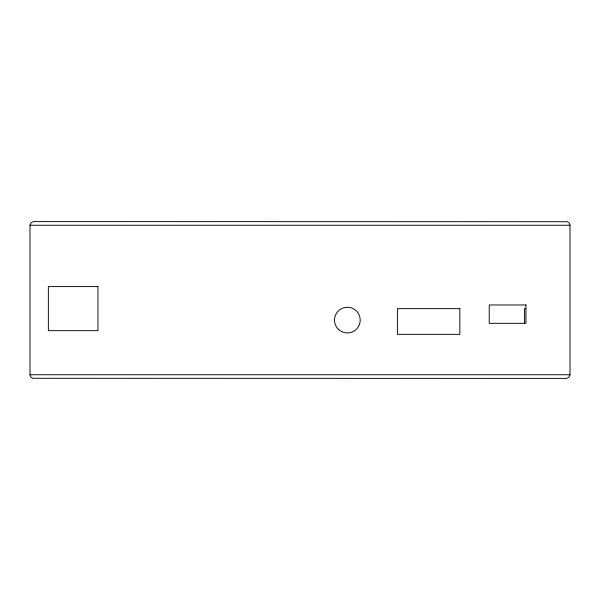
<?xml version="1.0" encoding="UTF-8"?>
<svg xmlns="http://www.w3.org/2000/svg" width="600" height="600" viewBox="0 0 600 600"><rect width="100%" height="100%" fill="white"/><g stroke="black" fill="none" stroke-linecap="round" stroke-linejoin="round"><path stroke-width="0.9" d="M30 225.263L31.072 222.667L33.675 221.587L567.278 221.715L569.243 223.028L570 225.263L570 374.737L568.928 377.332L566.325 378.413L32.723 378.285L30.758 376.972L30 374.737L30 225.263L570 225.263M525.773 308.632L524.572 308.632L524.572 323.558M30 374.737L570 374.737M97.942 286.597L48.36 286.597L48.36 330.668L97.942 330.668L97.942 286.597M525.952 304.965L489.232 304.965L489.232 323.325L525.952 323.325L525.952 304.965M459.847 308.632L397.41 308.632L397.41 334.343L459.847 334.343L459.847 308.632M338.79 329.692A12.855 12.855 0 0 0 359.94 322.74A12.855 12.855 0 0 0 343.343 307.897A12.855 12.855 0 0 0 338.79 329.692"/></g></svg>
